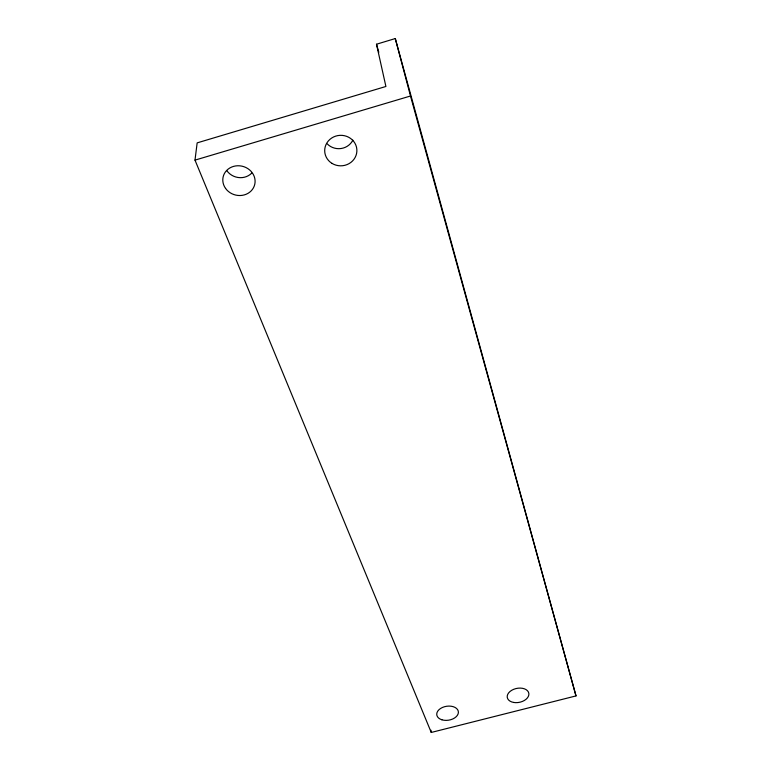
<?xml version="1.0" encoding="UTF-8"?>
<svg xmlns="http://www.w3.org/2000/svg" width="771" height="771" viewBox="0 0 771 771"><rect width="100%" height="100%" fill="white"/><g stroke="black" fill="none" stroke-linecap="round" stroke-linejoin="round"><path stroke-width="1.16" d="M194.996 160.127L197.154 142.876L385.905 86.477L376.499 44.226L395.282 38.55L576.004 695.914L431.249 732.45L194.996 160.127L410.5 95.999L395.282 38.55M376.499 44.226L378.812 52.293M410.5 95.999L576.004 695.914M430.931 730.185L431.249 732.45M352.858 140.168A15.642 14.957 -0.5 0 1 327.261 143.898M251.693 173.138A15.796 14.495 16.9 0 1 226.953 170.844M441.908 719.796A10.919 7.035 -9 0 0 458.398 712.423A10.919 7.035 -9 0 0 442.381 707.489A10.919 7.035 -9 0 0 441.908 719.796M513.602 702.439A10.977 7.093 -11.5 0 0 528.839 693.389A10.977 7.093 -11.5 0 0 511.693 690.296A10.977 7.093 -11.5 0 0 513.602 702.439M225.566 188.413A16.249 14.794 14.8 0 0 253.476 187.767A16.249 14.794 14.8 0 0 237.796 165.755A16.249 14.794 14.8 0 0 225.566 188.413M331.983 163.375A16.104 15.256 -1.9 0 0 356.867 151.367A16.104 15.256 -1.9 0 0 333.525 136.987A16.104 15.256 -1.9 0 0 331.983 163.375"/></g></svg>
